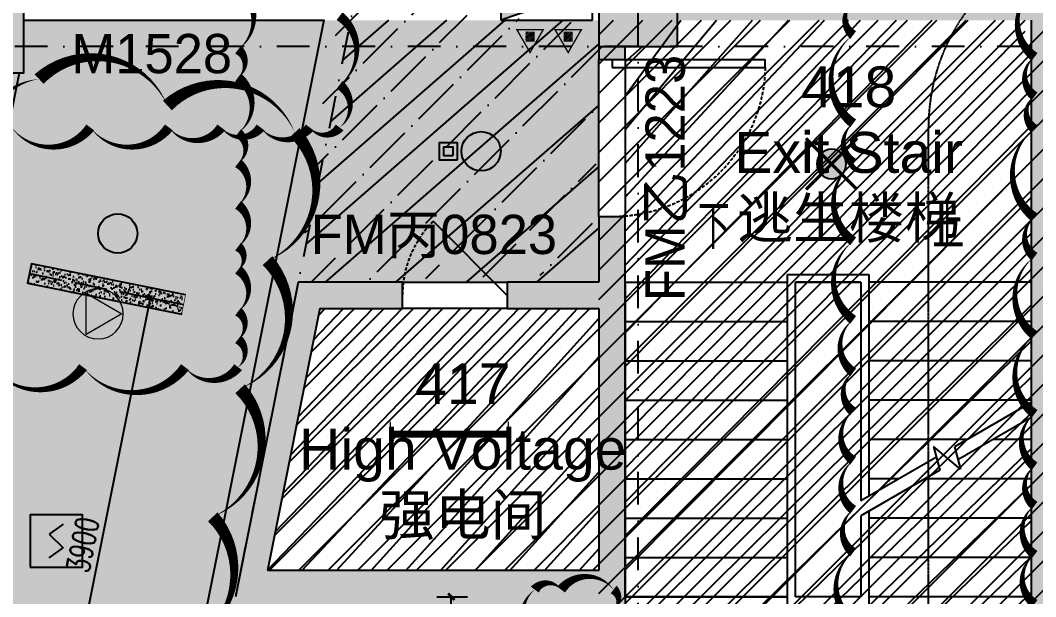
# Model space of a CAD drawing. Extents: x -354516 to 794396, y -401250 to -150594.
# Drawn here: x 16282 to 24035, y -334650 to -330250 of the extents above; entities that cross this region are included whole.
import ezdxf
from ezdxf.enums import TextEntityAlignment as Align

# ---------------------------------------------------------------- set-up
doc = ezdxf.new("R2010")
doc.units = 0
doc.header["$LTSCALE"] = 1000
doc.header["$MEASUREMENT"] = 0
for name, pattern in [('$0$HIDDEN', [0.375, 0.25, -0.125, 0, 0]), ('DASH', [0.35, 0.25, -0.1]), ('DASHDOT2', [0.5, 0.25, -0.125, 0, -0.125]), ('DOTE', [2.4200000000000004, 2, -0.2, 0.02, -0.2])]:
    doc.linetypes.add(name, pattern=pattern)
for name, color, linetype in [('0-吊顶', 6, 'Continuous'), ('0-吊顶材质', 251, 'Continuous'), ('0-吊顶边界', 36, 'Continuous'), ('0-房间名称', 2, 'Continuous'), ('0-火灾自动报警', 1, 'Continuous'), ('0-灯具', 20, 'Continuous'), ('0-灯具1', 40, 'Continuous'), ('0-灯具修改0109', 140, 'Continuous'), ('0-设备风口（修改）', 71, 'Continuous'), ('A-轴线1', 1, 'DOTE'), ('BPM', 4, 'Continuous'), ('COLUMN', 2, 'Continuous'), ('LINE', 11, 'Continuous'), ('PUB_DIM', 3, 'Continuous'), ('PUB_HATCH', 8, 'Continuous'), ('S-PLT', 30, 'Continuous'), ('S-消火栓', 20, 'Continuous'), ('TWT_TEXT', 7, 'Continuous'), ('WALL', 2, 'Continuous'), ('墙体', 7, 'Continuous'), ('楼梯', 145, 'Continuous'), ('设备', 241, 'Continuous'), ('门图', 134, 'Continuous')]:
    doc.layers.add(name, color=color, linetype=linetype)
doc.layers.add('0-地面材质_material hatch', color=251, linetype='Continuous', transparency=0.3)
doc.layers.add('DIM_MODI-天花修改', color=3, linetype='Continuous', plot=False)
doc.layers.add('修改', color=1, linetype='Continuous', plot=False)
doc.styles.add('510p-04$0$Arial_2', font='arial.ttf', dxfattribs={"height": 6.392964071856287})
doc.styles.add('_TCH_DIM', font='SIMPLEX', dxfattribs={"bigfont": 'GBCBIG'})
doc.styles.add('DIM_FONT', font='SIMPLEX', dxfattribs={"width": 0.7, "bigfont": 'GBCBIG'})
doc.styles.add('Word-n', font='stylu.ttf')
doc.dimstyles.new('_TCH_ARCH&&50', dxfattribs={"dimscale": 0.5, "dimtxt": 350, "dimasz": 100, "dimexe": 250, "dimexo": 300, "dimgap": 100, "dimtad": 1, "dimdec": 0, "dimzin": 0, "dimdsep": 46, "dimtxsty": 'DIM_FONT', "dimblk": 'ARCHTICK', "dimcen": 0.09, "dimclrd": 3, "dimclre": 3, "dimclrt": 7, "dimazin": 2, "dimtfac": 1, "dimtdec": 0, "dimtix": 1, "dimtmove": 2, "dimatfit": 3, "dimfxl": 0, "dimtolj": 1, "dimtzin": 0, "dimarcsym": 0})
pattern_1 = [(45, (0, -378450), (-112.2532015133644, 112.2532015133644), [])]
pattern_2 = [(45, (-498310856.1664237, -3090192758.000448), (-212.1320343559642, 212.1320343559643), []), (45, (-498310644.0343897, -3090192758.000448), (-212.1320343559642, 212.1320343559643), [375, -75, 0, -75])]
pattern_3 = [(45, (-498310856.1664237, -3090192758.000448), (-132.5825214724777, 132.5825214724777), [])]

# ---------------------------------------------------------------- blocks, each defined once
blk = doc.blocks.new('PFV1')
at = {"color": 0, "linetype": 'ByBlock', "lineweight": -2}
for p, q in [((-8.876596426136985, 246.3417198565585), (-255.8765964261368, -179.4582801434426)), ((236.3234035738633, -180.4582801434426), (-8.876596426136985, 246.3417198565585)), ((-255.8765964261368, -179.4582801434426), (236.3234035738633, -180.4582801434426))]:
    blk.add_line(p, q, dxfattribs=at)
blk.add_circle((-9.476596436230466, -37.85828015566221), 300, dxfattribs=at)
blk = doc.blocks.new('510I-01-LBBRestroom-plan-01$0$wtqyy')
at = {"layer": '0-灯具'}
for points in [[(-106.5, -26.5), (26.5, -26.5), (26.5, 106.5), (-106.5, 106.5)], [(-74.5, 5.5), (-5.5, 5.5), (-5.5, 74.5), (-74.5, 74.5)]]:
    blk.add_lwpolyline(points, close=True, dxfattribs=at)
blk = doc.blocks.new('$TwtSys$00000125')
blk.add_circle((0, 0, 1e-08), 0.6666666666666666)
blk = doc.blocks.new('510p-04$0$material tag')
blk = doc.blocks.new('YG')
at = {"layer": 'BPM', "color": 6, "ltscale": 2}
for p, q in [((53.03300858906005, 328.0330085889436), (-53.03300858894363, 253.03300858906)), ((-53.03300858894363, 253.03300858906), (53.03300858906005, 146.9669914110564)), ((-53.03300858906005, 71.96699141105637), (53.03300858906005, 146.9669914110564))]:
    blk.add_line(p, q, dxfattribs=at)
at = {"layer": 'BPM'}
blk.add_lwpolyline([(-200, 0), (200, 0), (200, 400), (-200, 400)], close=True, dxfattribs=at)
blk = doc.blocks.new('_FZH')
at = {"color": 255}
blk.add_lwpolyline([(-0.5, -0.5), (0.5, -0.5), (0.5, 0.5), (-0.5, 0.5)], close=True, dxfattribs=at)
at = {"layer": 'PUB_HATCH', "color": 250}
blk.add_solid([(-0.5, -0.5), (0.5, -0.5), (-0.5, 0.5), (0.5, 0.5)], dxfattribs=at)
blk = doc.blocks.new('GRID')
at = {"layer": '墙体', "color": 250, "linetype": 'DASHDOT2', "lineweight": -3}
for p, q in [((65920.86708765286, 80687.29082160734), (49202.54362327385, -2904.326500287803)), ((62936.38350671661, 36586.54070517194), (62936.38350671665, 72586.54070517188)), ((107436.3835067166, 54586.54070517188), (-19063.61649328339, 54586.54070517188))]:
    blk.add_line(p, q, dxfattribs=at)
blk = doc.blocks.new('_ArchTick')
at = {"color": 0, "linetype": 'ByBlock', "const_width": 0.4}
blk.add_lwpolyline([(-0.5, -0.5), (0.5, 0.5)], dxfattribs=at)
blk = doc.blocks.new('*D293')
at = {"layer": 'Defpoints', "color": 0}
for p in [(19312.13232023838, -334649.9999980918), (19572.28312469833, -334649.9999980918), (19131.50971545171, -335100.0000018186)]:
    blk.add_point(p, dxfattribs=at)
at = {"layer": 'PUB_DIM', "color": 3, "lineweight": -2}
for p, q in [((19462.13232023838, -334649.9999980918), (19697.28312469833, -334649.9999980918)), ((19572.28312469833, -335100.0000018186), (19572.28312469833, -334649.9999980918)), ((19281.50971545171, -335100.0000018186), (19697.28312469833, -335100.0000018186))]:
    blk.add_line(p, q, dxfattribs=at)
at = {"layer": 'PUB_DIM', "color": 3, "lineweight": -2, "xscale": 50, "yscale": 50, "zscale": 50}
for p, rotation in [((19572.28312469833, -334649.9999980918), 90), ((19572.28312469833, -335100.0000018186), 270)]:
    blk.add_blockref('_ArchTick', p, dxfattribs=dict(at, rotation=rotation))
at = {"layer": 'PUB_DIM', "color": 7, "insert": (19434.78312469838, -334874.9999999552), "char_height": 175, "attachment_point": 5, "rotation": 90, "style": 'DIM_FONT'}
blk.add_mtext('\\A1;450', dxfattribs=at)
blk = doc.blocks.new('dsgdfgdgd')
at = {"layer": '0-灯具1', "linetype": 'ByBlock'}
h = blk.add_hatch(dxfattribs=at)
h.set_pattern_fill('AR-SAND', color=256, scale=20)
h.set_pattern_definition([(37.50000000000001, (41936.38350665569, 6586.540706634521), (-1.60003129598405, 48.94132373293424), [0, -38.608, 0, -43.18000000000001, 0, -41.27500000000001]), (7.499999999999999, (41936.38350665569, 6586.540706634521), (44.95232831380026, 71.68251005683541), [0, -20.828, 0, -34.798, 0, -13.335]), (327.5, (41905.14150665569, 6586.540706634521), (79.0992370241458, 0.14371846785457), [0, -12.7, 0, -45.72, 0, -59.69]), (317.5, (41905.14150665569, 6586.540706634521), (76.35564524722973, 22.29293232572163), [0, -6.35, 0, -29.972, 0, -34.29])])
h.paths.add_polyline_path([(-600, -75), (-600, 75), (600, 75), (600, -75)])
at = {"layer": '0-灯具', "linetype": 'ByBlock'}
blk.add_lwpolyline([(-600, 75), (600, 75), (600, -75), (-600, -75)], dxfattribs=at)
at = {"layer": '0-灯具1', "color": 3, "linetype": 'DASH'}
blk.add_line((600, 0), (-600, 0), dxfattribs=at)
at = {"layer": '0-灯具1', "const_width": 5}
blk.add_lwpolyline([(-600, -75), (-600, 75), (600, 75), (600, -75)], close=True, dxfattribs=at)
blk = doc.blocks.new('*D442')
at = {"layer": 'Defpoints', "color": 0}
for p in [(16940.90338528929, -332301.288130394), (17276.11970275894, -332368.3319455616), (16176.04440609278, -336125.551557955)]:
    blk.add_point(p, dxfattribs=at)
at = {"layer": 'PUB_DIM', "color": 3, "lineweight": -2}
for p, q in [((17087.99044009182, -332330.7057834193), (17398.69224842772, -332392.846656416)), ((16511.26072356241, -336192.5953731227), (17276.11970275894, -332368.3319455616)), ((16323.1314608953, -336154.9692109803), (16633.83326923119, -336217.1100839771))]:
    blk.add_line(p, q, dxfattribs=at)
at = {"layer": 'PUB_DIM', "color": 3, "lineweight": -2, "xscale": 50, "yscale": 50, "zscale": 50}
for p, rotation in [((17276.11970275894, -332368.3319455616), 78.68997685959259), ((16511.26072356241, -336192.5953731227), 258.6899768595926)]:
    blk.add_blockref('_ArchTick', p, dxfattribs=dict(at, rotation=rotation))
at = {"layer": 'PUB_DIM', "color": 7, "insert": (16758.860412925, -334253.4974774023), "char_height": 175, "attachment_point": 5, "rotation": 78.68997685959258, "style": 'DIM_FONT'}
blk.add_mtext('\\A1;3900', dxfattribs=at)
blk = doc.blocks.new('xhs1')
at = {"layer": 'S-消火栓'}
h = blk.add_hatch(dxfattribs=at)
h.set_pattern_fill('ANSI31', color=3, scale=107.77536, angle=90, style=0)
h.set_pattern_definition([(225, (15349.22414695204, 4699.880979277354), (-9.526085987602677, 9.52608598760267), [])])
h.paths.add_polyline_path([(-182.0844529529859, -329.4807906502392), (-182.0844529529859, -399.5452177326424), (-119.9356974067923, -399.5452177326424), (-119.9356974067923, -329.4807906502392)])
h = blk.add_hatch(dxfattribs=at)
h.set_pattern_fill('ANSI31', color=3, scale=107.77536, angle=90, style=0)
h.set_pattern_definition([(225, (15640.3706242311, 4699.880979277354), (-9.526085987602677, 9.52608598760267), [])])
h.paths.add_polyline_path([(109.0620243260928, -329.4807906502392), (109.0620243260928, -399.5452177326424), (171.2107798719953, -399.5452177326424), (171.2107798719953, -329.4807906502392)])
at = {"layer": 'S-消火栓', "color": 3}
for p, q in [((325, 0), (-375, -240)), ((325, 0), (-375, 0)), ((-375, 0), (-375, -240)), ((325, -240), (325, 0)), ((-375, -240), (325, -240))]:
    blk.add_line(p, q, dxfattribs=at)
for points, const_width in [([(-252.1750171521417, -310.5675039194757), (-151.0737549040205, -485.6800268428051), (-49.97249265562277, -310.5675039194757), (-252.1750171521417, -310.5675039194757), (-151.0737549040205, -485.6800268428051)], 10.777536), ([(38.97146012692247, -310.5675039194757), (140.0727223750437, -485.6800268428051), (241.1739846234414, -310.5675039194757), (38.97146012692247, -310.5675039194757), (140.0727223750437, -485.6800268428051)], 10.777536), ([(-182.0844529529859, -329.4807906502392), (-182.0844529529859, -399.5452177326424), (-119.9356974067923, -399.5452177326424), (-119.9356974067923, -329.4807906502392), (-182.0844529529859, -329.4807906502392)], 6.466521600000001), ([(109.0620243260928, -329.4807906502392), (109.0620243260928, -399.5452177326424), (171.2107798719953, -399.5452177326424), (171.2107798719953, -329.4807906502392), (109.0620243260928, -329.4807906502392)], 6.466521600000001)]:
    blk.add_lwpolyline(points, dxfattribs=dict(at, const_width=const_width))
blk.add_solid([(-375, 0), (-375, -240), (325, 0)], dxfattribs=at)
blk = doc.blocks.new('ZXD')
at = {"layer": '设备'}
h = blk.add_hatch(color=256, dxfattribs=at)
h.paths.add_polyline_path([(-79.44943972106557, 79.44943972115288), (-0.1000731623498723, 0.1000731624517357), (79.34930353343952, 79.54944985821203, 0.413844687062504)])
h.paths.add_polyline_path([(-0.1000731622916646, 0.1000731624262698), (-79.44943972100737, 79.4494397211638, 0.1989123673799175), (-112.3584751765593, 0, 0.1985850328333695), (-79.54944985825568, -79.34930353346135)])
h.paths.add_polyline_path([(-79.54944985825568, -79.34930353345408, 0.4145825339240976), (79.44943972112378, -79.44943972104375), (-0.1000731623498723, 0.1000731624517357)])
h.paths.add_polyline_path([(-0.1000731622916646, 0.1000731624226319), (79.44943972112378, -79.44943972102556, 0.1989123673794284), (112.3584751764429, 0, 0.1992397429347472), (79.34930353343952, 79.54944985819748)])
for p, q in [((-194.5544379886123, 194.5544379887506), (194.3542916639708, -194.3542916638908)), ((-194.5544379886705, -194.3542916638908), (194.3542916639708, 194.5544379886924))]:
    blk.add_line(p, q, dxfattribs=at)
at = {"layer": '设备', "const_width": 25}
for points in [[(194.3542916639708, 194.5544379886924), (-194.5544379886705, -194.3542916638908)], [(-194.5544379886123, 194.5544379887506), (194.3542916639708, -194.3542916638908)]]:
    blk.add_lwpolyline(points, dxfattribs=at)
at = {"layer": '设备'}
blk.add_circle((0, 0), 112.3584751765085, dxfattribs=at)
blk = doc.blocks.new('PLM4')
at = {"color": 0, "linetype": 'ByBlock', "lineweight": -2}
for p, q in [((-600.0000000003638, 125), (-600.0000000003638, -125)), ((600.0000000003638, 125), (600.0000000003638, -125)), ((-600.0000000003638, 0), (600.0000000003638, 0))]:
    blk.add_line(p, q, dxfattribs=at)
at = {"color": 0, "linetype": 'ByBlock', "lineweight": -2, "const_width": 70}
blk.add_lwpolyline([(-600.0000000003638, 0), (600.0000000003638, 0)], dxfattribs=at)
at = {"color": 0, "linetype": 'ByBlock', "lineweight": -2}
for p in [(-600.0000000003638, 0), (0, 0), (600.0000000003638, 0)]:
    blk.add_point(p, dxfattribs=at)

msp = doc.modelspace()

# ---------------------------------------------------------------- hatches: boundary and pattern name
at = {"layer": '0-吊顶材质'}
h = msp.add_hatch(dxfattribs=at)
h.set_pattern_fill('EARTH', color=256, scale=1500)
h.set_pattern_definition([(0, (-498310856.1664238, -3090192758.000448), (375, 375), [375, -375]), (0, (-498310856.1664238, -3090192617.375448), (375, 375), [375, -375]), (0, (-498310856.1664238, -3090192476.750448), (375, 375), [375, -375]), (90, (-498310809.2914238, -3090192429.875448), (-374.9999999999999, 375), [375, -375]), (90, (-498310668.6664238, -3090192429.875448), (-374.9999999999999, 375), [375, -375]), (90, (-498310528.0414238, -3090192429.875448), (-374.9999999999999, 375), [375, -375])])
h.paths.add_polyline_path([(8103.715947450517, -373809.9999981248), (8639.715947510122, -371129.9999981248), (7976.840821505903, -371129.9999981248), (8738.302715362428, -367322.7170214974), (8934.41899228227, -367361.9395394647), (9267.810253204225, -365694.9518947923), (9071.694625080941, -365655.7287693345), (11035.34246498477, -355837.570359739), (11231.45859998596, -355876.7935872399), (11564.85000288617, -354209.805232557), (11368.73437476289, -354170.5821070992), (12441.28369623554, -348807.8642034852), (12637.39983123672, -348847.0874309861), (12970.79123413694, -347180.0990763032), (12774.67560601365, -347140.8759508454), (14767.72463196647, -337175.6308198296), (14963.83627075088, -337214.8531475388), (16276.80600690973, -330650.0000014626), (16308.88263005149, -330650.0000014626), (16308.88263005149, -330250.0000014626), (18600.12075472009, -330249.9976330125), (14873.46548003089, -348859.6853342378), (14208.45011252296, -352207.303636583), (13914.41983330381, -353678.1194091165), (9888.346155883191, -373808.8313942277)])
h = msp.add_hatch(dxfattribs=at)
h.set_pattern_fill('AR-SAND', color=256, scale=112.5)
h.set_pattern_definition([(37.50000000000001, (-498310856.1664238, -3090192758.000448), (-7.086752787330918, 216.7676740139804), [0, -171, 0, -191.25, 0, -182.8125]), (7.499999999999999, (-498310856.1664238, -3090192758.000448), (199.0998793426193, 317.4914323383458), [0, -92.25, 0, -154.125, 0, -59.0625]), (327.5, (-498310994.5414238, -3090192758.000448), (350.3409594470432, 0.636643522908556), [0, -56.25, 0, -202.5, 0, -264.375]), (317.5, (-498310994.5414238, -3090192758.000448), (338.189243014383, 98.73850105510306), [0, -28.125, 0, -132.75, 0, -151.875])])
h.paths.add_polyline_path([(27200.00971502197, -338749.9999981248), (27200.00971537959, -336849.9999962174), (21300.00000006091, -336849.9999947869), (21300.00000006091, -337050.0000014626), (20700.00000006091, -337050.0000014626), (20700.00000006091, -334649.9999981248), (17924.27878260743, -334649.9999981248), (18404.27246129644, -332249.9292874658), (20700.00000006091, -332249.9918256127), (20700.00000000131, -330249.9999981248), (18600.11978173387, -330250.0024977052), (16900.3784056915, -338749.9999981248)])
h = msp.add_hatch(dxfattribs=at)
h.set_pattern_fill('ANSI31', color=256, scale=100)
h.set_pattern_definition(pattern_1)
h.paths.add_polyline_path([(20700.0000000608, -330249.9999980922), (24200.00000006091, -330249.9999980922), (24200.00000006106, -336450.0000019073), (20700.00000006094, -336450.0000019073)])
h = msp.add_hatch(dxfattribs=at)
h.set_pattern_fill('ANSI31', color=256, scale=100)
h.set_pattern_definition(pattern_1)
h.paths.add_polyline_path([(20700.00000006094, -332450.0000014626), (18568.28902709207, -332450.0000014626), (18467.03814309853, -332956.2444386804), (20700.00000006094, -332956.2444386804)])
h.paths.add_polyline_path([(20700.00000006094, -332956.2444386804), (18467.03814309853, -332956.2444386804), (18168.2941597661, -334449.9349009184), (20700.00000006094, -334449.9931044547)])
at = {"layer": '0-地面材质_material hatch'}
h = msp.add_hatch(dxfattribs=at)
h.set_pattern_fill('ANSI35', color=256, scale=1500)
h.set_pattern_definition([(45, (-498310856.1664237, -3090192758.000448), (-265.1650429449553, 265.1650429449554), []), (45, (-498310591.0013812, -3090192758.000448), (-265.1650429449553, 265.1650429449554), [468.75, -93.75, 0, -93.75])])
h.paths.add_polyline_path([(11204.4291444663, -368249.5220680558), (11202.84258767404, -368249.5220680558), (12024.33357074299, -364149.9999366127), (11820.37277748623, -364149.9999981247), (12883.12150331774, -358789.531920942), (13283.04164013419, -358869.4359713871), (13573.27594378743, -357397.8632761318), (13186.27167370357, -357320.505496534), (14564.80056264438, -350406.8581114136), (14959.43440664373, -350485.7868655948), (15253.92366540991, -349014.978212717), (14859.82582500019, -348936.2442469918), (15580.30678048172, -345344.8593139969), (15972.52623797323, -345422.9472684796), (16268.12977726128, -343952.5956239636), (15875.41756441631, -343873.8191500031), (16903.21213295498, -338750.5665512406), (17104.33354630508, -338750.000058683), (18804.33355840483, -330249.9999981247), (18008.87795325556, -330249.9999981247), (18008.87795325554, -330249.99999833), (17008.87795331514, -330249.9999978532), (17008.87795331516, -330249.9999981247), (16308.8826300744, -330249.9999981247), (16308.8826300744, -330650.0000014626), (15508.8826300148, -330650.0000014626), (15508.8826300744, -329850.0000014626), (16134.40212591925, -329850.0000014626), (16134.40212597885, -329450.0782871567), (-15658.7115974804, -329450.0000014626), (-15658.7115974804, -329750.0000014626), (-15208.88730606995, -329750.0000014626), (-15208.88730606995, -330550.0000014626), (-16408.88730606995, -330550.0000014626), (-16408.88730640482, -329544.5703533465), (-18499.99999990599, -329544.5703542714), (-18499.99999990308, -330244.5703498409), (-18805.41948791261, -330244.5703498409), (-17104.33356473408, -338749.9999981247), (-16900.37296298704, -338749.9990659081), (-16529.80953899584, -340602.8161859833), (-16922.00629271229, -340681.1682076525), (-16627.75313831528, -342152.4322919916), (-16235.60150614939, -342073.8563499771), (-14201.79595485888, -352205.7793073975), (-14597.50992849115, -352285.1138099988), (-14296.20185884479, -353754.5603594144), (-13914.73662087879, -353678.180777105), (-12594.53895631991, -360279.1691003166), (-12986.81325973207, -360357.4053900937), (-12692.59688544137, -361828.4872615468), (-12300.3728315588, -361749.9997239434), (-11820.37283215485, -364149.9997210823), (-12024.33381018601, -364149.9995751702), (-10724.35945661586, -370649.9999980944), (-13199.99999994277, -370649.9999980944), (-13199.99999992869, -372649.9999981184), (-10324.42009220173, -372649.9999980939), (-10092.53203288279, -373808.8313947045), (-8103.715945577242, -373809.9999981247), (-8639.715949451544, -371130.0000014626), (8639.715949619196, -371130.0000014626), (8103.715948009871, -373809.9999981247), (10092.56727918424, -373808.8313942276), (10324.40867567861, -372649.999998093), (13200.00000007131, -372649.9999980847), (13200.00000007131, -370649.9999980934), (10724.35945679504, -370649.9999980934)])
h.paths.add_polyline_path([(-7647.001256084062, -368699.9951997124), (-13983.25311008654, -337018.7358894669), (-14963.84362230263, -337214.8549285256), (-15856.80864057503, -332750.0011282288), (-14582.05910334549, -332750.0031314217), (-14228.40829566679, -334518.2571697556), (-13689.08892402611, -334410.3932953202), (-13689.07890671356, -334410.3912954701), (-12610.4401634918, -334194.6635465993), (-12610.45018080435, -334194.6655469261), (-11237.6372348424, -333920.1029577576), (-11237.62721814898, -333920.100957751), (-10158.98847486761, -333704.3732088802), (-10158.98847488127, -333704.3732056938), (-9178.41781589947, -333508.2590737664), (-9129.577432369806, -333752.4609914147), (14637.0002884511, -333750.0000014626), (8227.000288451098, -365799.9999981247), (7646.961810434244, -368699.9971995674), (7000.000000024222, -368699.9971995674), (6985.295029664419, -368699.9951997124), (6099.989983344458, -368699.9951963745), (6100.000000060796, -368699.9951996804), (5000.000000060796, -368699.9951996804), (5000.000000083826, -368699.9971995674), (3799.990357125185, -368699.9971995674), (-6950.117393529035, -368699.9971995674)], flags=16)
h.paths.add_polyline_path([(-8934.416185235597, -367361.940027269), (-9267.817872082807, -365694.9537291848), (-9071.702243959524, -365655.730603727), (-9042.284823810674, -365802.8177051865), (-8650.05201921425, -365724.37114385), (-8679.459155416109, -365577.2819862686), (-8483.349074577905, -365538.0599699341), (-8149.961928581812, -367205.0491752945), (-8346.078063821413, -367244.2724023186), (-8375.484665965654, -367097.1831369721), (-8767.72775427065, -367175.6317553841), (-8738.300050234415, -367322.7167997681)], flags=16)
h.paths.add_polyline_path([(-11231.44565091095, -355876.7913084351), (-11564.84733775816, -354209.8050103508), (-11368.73170963488, -354170.5818848931), (-11339.31428948603, -354317.6689863526), (-10947.0814848896, -354239.2224250161), (-10976.48862109146, -354092.1332674347), (-10780.37854025326, -354052.9112511002), (-10446.99139425717, -355719.9004564606), (-10643.10752949677, -355759.1236834847), (-10672.51413164101, -355612.0344181382), (-11064.757219946, -355690.4830365502), (-11035.32951590977, -355837.5680809342)], flags=16)
h.paths.add_polyline_path([(8149.961928749464, -367205.0491752945), (8483.349074745558, -365538.0599699341), (8679.459155583761, -365577.2819862686), (8650.052019381903, -365724.37114385), (9042.284823978327, -365802.8177051865), (9071.702244127177, -365655.730603727), (9267.81787225046, -365694.9537291848), (8934.41618540325, -367361.940027269), (8738.300050402067, -367322.7167997681), (8767.727754438303, -367175.6317553841), (8375.484666133307, -367097.1831369721), (8346.078063989065, -367244.2724023186)], flags=16)
h.paths.add_polyline_path([(-12637.3868819829, -348847.0851517044), (-12970.78856883011, -347180.0988536202), (-12774.67294070683, -347140.8757281624), (-12745.25552055798, -347287.9628296219), (-12353.02271596155, -347209.5162682854), (-12382.42985216341, -347062.4271107041), (-12186.31977132521, -347023.2050943695), (-11852.93262532911, -348690.1942997299), (-12049.04876056872, -348729.417526754), (-12078.45536271296, -348582.3282614075), (-12470.69845101795, -348660.7768798195), (-12441.27074698172, -348807.8619242035)], flags=16)
h.paths.add_polyline_path([(10446.99139442482, -355719.9004564606), (10780.37854042091, -354052.9112511002), (10976.48862125912, -354092.1332674347), (10947.08148505726, -354239.2224250161), (11339.31428965368, -354317.6689863526), (11368.73170980253, -354170.5818848931), (11564.84733792581, -354209.8050103508), (11231.4456510786, -355876.7913084351), (11035.32951607742, -355837.5680809342), (11064.75722011366, -355690.4830365502), (10672.51413180866, -355612.0344181382), (10643.10752966442, -355759.1236834847)], flags=16)
h.paths.add_polyline_path([(11852.93262549677, -348690.1942997299), (12186.31977149286, -347023.2050943695), (12382.42985233106, -347062.4271107041), (12353.02271612921, -347209.5162682854), (12745.25552072563, -347287.9628296219), (12774.67294087448, -347140.8757281624), (12970.78856899776, -347180.0988536202), (12637.38688215055, -348847.0851517044), (12441.27074714937, -348807.8619242035), (12470.69845118561, -348660.7768798195), (12078.45536288061, -348582.3282614075), (12049.04876073637, -348729.417526754)], flags=16)
h.paths.add_polyline_path([(14149.98015388288, -337205.0568271004), (14483.36729987898, -335538.06762174), (14679.47738071718, -335577.2896380745), (14650.07024451532, -335724.3787956559), (15042.30304911175, -335802.8253569924), (15071.7204692606, -335655.7382555329), (15267.83609738388, -335694.9613809906), (14934.43441053667, -337361.9476790749), (14738.31827553549, -337322.724451574), (14767.74597957172, -337175.63940719), (14375.50289126673, -337097.190788778), (14346.09628912248, -337244.2800541245)], flags=16)
h = msp.add_hatch(dxfattribs=at)
h.set_pattern_fill('ANSI35', color=256, scale=1200)
h.set_pattern_definition(pattern_2)
h.paths.add_polyline_path([(18404.24520471134, -332250.0628133141), (20699.96806671657, -332250.0628133141), (20700.00077500381, -330249.9999981247), (18804.33355840483, -330249.9999981247)])
h = msp.add_hatch(dxfattribs=at)
h.set_pattern_fill('ANSI31', color=256, scale=1500)
h.set_pattern_definition(pattern_3)
h.paths.add_polyline_path([(20900.0026651267, -336450.0002203308), (20900.0026651267, -330450.0002208077), (21300.0026651267, -330450.0002208077), (21300.0026651267, -330250.0002208077), (23923.10133829155, -330250.0002208077), (24000.0026651267, -330461.2848797165), (24000.0026651267, -336450.0002203308)])
h = msp.add_hatch(dxfattribs=at)
h.set_pattern_fill('ANSI31', color=256, scale=1500)
h.set_pattern_definition(pattern_3)
h.paths.add_polyline_path([(18568.29169210234, -332450.0002203308), (20700.0026651267, -332450.0002203308), (20700.0026651267, -334449.9933224045), (18168.29682477751, -334449.9351201378)])
h = msp.add_hatch(dxfattribs=at)
h.set_pattern_fill('ANSI35', color=256, scale=1200)
h.set_pattern_definition(pattern_2)
h.paths.add_polyline_path([(-20701.51522538624, -336849.5220675789), (-27366.50551137886, -336849.5220690094), (-27366.50551131926, -338749.5116854035), (-17105.8396527525, -338749.5209513031), (-17925.80906311236, -334649.4513588272), (-20701.51522538624, -334649.4513588272)])
h.paths.add_polyline_path([(19698.48945232668, -366049.4911480271), (19698.48945232668, -364149.5220480286), (12022.83179124632, -364149.5220570885), (11202.84258767404, -368249.5220680558), (13198.48945179024, -368249.5220699631), (13198.48945184984, -366049.5220694863)])
h.paths.add_polyline_path([(-19700.01475248299, -364149.5024237953), (-19700.01475242338, -364850.7332377755), (-19800.01475242338, -364850.7332377755), (-19800.01475254259, -365850.7332377755), (-19701.51054880581, -365850.7332387291), (-19700.01820806227, -366049.5396552407), (-13201.51054874621, -366049.5220694863), (-13201.51054856739, -368249.5220666252), (-11205.86368468962, -368249.5220680558), (-12025.85304686985, -364149.5212631546)])
h.paths.add_polyline_path([(27200.0097153429, -338749.5219202362), (27200.0097153429, -338550.7228551232), (27300.0097152833, -338550.7228551232), (27300.0097152833, -337550.7228551232), (27200.0097152833, -337550.7228546463), (27200.0097152833, -336849.9999981247), (21300.00000014343, -336849.9999981247), (21300.00000008383, -337050.0000019394), (20700.00000008383, -337050.0000014626), (20699.74871482887, -336649.5112829529), (20698.49412801304, -336649.5112829529), (20698.49412825146, -334649.4513607346), (17922.8324737791, -334649.4513607346), (17102.76511439123, -338749.5209513031)])
at = {"layer": 'WALL'}
h = msp.add_hatch(color=250, dxfattribs=at)
h.dxf.hatch_style = 1
h.paths.add_polyline_path([(24000.00000006095, -336649.999998092), (21300.00000006094, -336649.9999980917), (21300.00000006094, -336849.9999980921), (24000.00000006089, -336849.999998092), (24300.00000006199, -336849.999998092), (24300.00000006199, -336649.999998092), (24200.00000006096, -336649.999998092), (24200.00000006095, -331100.0138039251), (25499.99768467082, -331100.013803925), (25499.99768467082, -330249.9999980918), (27200.00971528659, -330249.9999980918), (27200.00971528632, -333849.9924455622), (27400.00971528632, -333849.9924455624), (27400.00971528641, -333649.9924455622), (27400.00971528666, -330249.999998092), (30269.23572530715, -330249.999998092, -0.1715728752538099), (30269.23572769059, -330049.999998092), (27200.00971528667, -330049.999998092), (25354.17185225093, -330049.999998092), (24000.00000006089, -330049.999998092), (21300.00000006094, -330049.9999980919), (21300.00000006094, -330249.999998092), (24000.00000006089, -330249.9999980919), (24000.00000006089, -331000.0138039249)])
h.paths.add_polyline_path([(24200.00000006087, -331000.0138039245), (24200.00000006087, -330249.9999980923), (25399.99768467019, -330249.9999980923), (25399.99768467019, -331000.0138039245)], flags=16)
h = msp.add_hatch(color=250, dxfattribs=at)
h.dxf.hatch_style = 1
h.paths.add_polyline_path([(20900.00000006089, -330450.0000014626), (20700.00000006089, -330450.0000014626), (20700.00000006064, -330550.0718927396), (20900.0000000604, -330550.0718927395)])
h = msp.add_hatch(color=250, dxfattribs=at)
h.dxf.hatch_style = 1
h.paths.add_polyline_path([(20900.00000006089, -332249.999998092), (20900.0000000604, -331750.0718927407), (20700.00000006067, -331750.0718927407), (20700.00000006093, -332249.9918257367), (19999.99336656703, -332249.9727567268), (19999.98791833021, -332449.9727566529), (20700.00000006071, -332449.991825811), (20700.00000006072, -334449.9999980918), (18168.2247908986, -334449.9999980918), (18568.2327719922, -332449.9337539474), (19199.98791862702, -332449.9509637055), (19199.99336686383, -332249.9509637795), (18404.27246129486, -332249.9292874002), (17924.26464041573, -334649.9999980918), (20700.00000006104, -334649.9999980917), (20700.00000006089, -336450.0000014626), (20900.00000006089, -336450.0000014626), (20900.00000006089, -334649.9999980918)])

# ---------------------------------------------------------------- linework, layer by layer
at = {"layer": '0-吊顶', "linetype": 'DASH', "ltscale": 0.01}
msp.add_lwpolyline([(24715.89011663329, -329567.9421696984), (27055.26384961736, -329567.9421696984, -0.414213562373095), (28555.26384961736, -331067.9421696984), (28555.26384961736, -335775.2534647309, -0.414213562373095), (27055.26384961736, -337275.2534647309), (24715.89011663329, -337275.2534647309, -0.414213562373095), (23215.89011663329, -335775.2534647309), (23215.89011663329, -331067.9421696984, -0.414213562373095)], format="xyb", close=True, dxfattribs=at)
at = {"layer": '0-吊顶边界'}
msp.add_lwpolyline([(8103.715947450517, -373809.9999981248), (8639.715947510122, -371129.9999981248), (7976.840821505903, -371129.9999981248), (8738.302715362428, -367322.7170214974), (8934.41899228227, -367361.9395394647), (9267.810253204225, -365694.9518947923), (9071.694625080941, -365655.7287693345), (11035.34246498477, -355837.570359739), (11231.45859998596, -355876.7935872399), (11564.85000288617, -354209.805232557), (11368.73437476289, -354170.5821070992), (12441.28369623554, -348807.8642034852), (12637.39983123672, -348847.0874309861), (12970.79123413694, -347180.0990763032), (12774.67560601365, -347140.8759508454), (14767.72463196647, -337175.6308198296), (14963.83627075088, -337214.8531475388), (16276.80600690973, -330650.0000014626), (16308.88263005149, -330650.0000014626), (16308.88263005149, -330250.0000014626), (18600.12028163802, -330249.9999981248), (14208.45011252296, -352207.303636583), (13914.42033440006, -353678.1169033372), (9888.354002417444, -373808.8313942277)], close=True, dxfattribs=at)
at = {"layer": '0-吊顶边界', "color": 250}
for points in [[(20900.0000000604, -331750.0718927407), (20700.00000006064, -331750.0718927407), (20700.00000006064, -330550.0718927396), (20900.0000000604, -330550.0718927396)], [(19999.98791833021, -332449.9727566529), (19199.99336686383, -332449.9727566529), (19199.99336686383, -332249.9509637795), (19999.98791833021, -332249.9509637795)]]:
    msp.add_lwpolyline(points, close=True, dxfattribs=at)
at = {"layer": '0-地面材质_material hatch', "color": 250}
for points in [[(20700.00000006064, -330550.0718927396), (20900.0000000604, -330550.0718927396), (20900.0000000604, -331750.0718927407), (20700.00000006064, -331750.0718927407)], [(19999.98791833021, -332449.9727566529), (19199.99336686383, -332449.9727566529), (19199.99336686383, -332249.9509637795), (19999.98791833021, -332249.9509637795)]]:
    msp.add_lwpolyline(points, close=True, dxfattribs=at)
at = {"layer": '0-灯具修改0109'}
msp.add_lwpolyline([(16069.85090486428, -332897.5, 0, 75, 0.5), (16761.36255642017, -332897.5, 0, 75, 0.5), (17539.31316442055, -332897.5, 0, 75, 0.5), (17945, -332897.5, 0, 75, 0.5), (17945, -332685.1971946848, 0, 75, 0.5), (17945, -332472.8943893695, 0, 75, 0.5), (17945, -332154.4401813967, 0, 75, 0.5), (17945, -331977.5211769673, 0, 75, 0.5), (17945, -331659.0669689945, 0, 75, 0.5), (17945, -331340.6127610216, 0, 75, 0.5), (17945, -331110.6180552635, 0, 75, 0.5), (17945, -330686.0124446331, 0, 75, 0.5), (17945, -330473.7096393178, 0, 75, 0.5), (17945, -329996.0283273585, 0, 75, 0.5), (17945, -329893.7691427984, 0, 75, 0.5), (17397.55327585158, -329893.7691427984, 0, 75, 0.5), (16792.48058074019, -329893.7691427984, 0, 75, 0.5), (16100.9689291843, -329893.7691427984, 0, 75, 0.5)], format="xyseb", dxfattribs=at)
at = {"layer": '0-设备风口（修改）'}
msp.add_lwpolyline([(22641, -330112, 0, 75, 0.5), (22641, -330362, 0, 75, 0.5), (22641, -331037, 0, 75, 0.5), (22641, -331337, 0, 75, 0.5), (22641, -331937, 0, 75, 0.5), (22641, -332537, 0, 75, 0.5), (22641, -332937, 0, 75, 0.5), (22641, -333237, 0, 75, 0.5), (22641, -333612, 0, 75, 0.5), (22641, -333987, 0, 75, 0.5), (22641, -334312, 0, 75, 0.5), (22641, -334837, 0, 75, 0.5), (22641, -335162, 0, 75, 0.5), (22641, -335487, 0, 75, 0.5), (22641, -335862, 0, 75, 0.5), (22641, -336262, 0, 75, 0.5), (22641, -336787, 0, 75, 0.5), (22641, -336861.5, 0, 75, 0.5), (22966, -336861.5, 0, 75, 0.5), (23266, -336861.5, 0, 75, 0.5), (23666, -336861.5, 0, 75, 0.5), (24141, -336861.5, 0, 75, 0.5)], format="xyseb", dxfattribs=at)
msp.add_lwpolyline([(20210.5, -334596, 0, 75, 0.5), (20210.5, -334971, 0, 75, 0.5), (20210.5, -335371, 0, 75, 0.5), (20210.5, -335450, 0, 75, 0.5), (20660.5, -335450, 0, 75, 0.5), (20811.5, -335450, 0, 75, 0.5), (20811.5, -335150, 0, 75, 0.5), (20811.5, -334750, 0, 75, 0.5), (20811.5, -334596, 0, 75, 0.5), (20411.5, -334596, 0, 75, 0.5)], format="xyseb", close=True, dxfattribs=at)
at = {"layer": 'DIM_MODI-天花修改'}
for points in [[(16216.3045022646, -331067.745256939, 0, 75, 0.5), (16816.3045022646, -331067.745256939, 0, 75, 0.5), (17416.3045022646, -331067.745256939, 0, 75, 0.5), (17816.3045022646, -331067.745256939, 0, 75, 0.5), (18116.3045022646, -331067.745256939, 0, 75, 0.5), (18491.3045022646, -331067.745256939, 0, 75, 0.5), (18720.10947172903, -331067.745256939, 0, 75, 0.5), (18720.10947172903, -330742.745256939, 0, 75, 0.5), (18720.10947172903, -330217.745256939, 0, 75, 0.5), (18720.10947172903, -329892.745256939, 0, 75, 0.5), (18720.10947172903, -329567.745256939, 0, 75, 0.5), (18720.10947172903, -329192.745256939, 0, 75, 0.5), (18720.10947172903, -328976.7804489667, 0, 75, 0.5), (18195.10947172903, -328976.7804489667, 0, 75, 0.5), (17745.10947172903, -328976.7804489667, 0, 75, 0.5), (17420.10947172903, -328976.7804489667, 0, 75, 0.5), (17120.10947172903, -328976.7804489667, 0, 75, 0.5), (16720.10947172903, -328976.7804489667, 0, 75, 0.5), (16245.10947172903, -328976.7804489667, 0, 75, 0.5), (16216.3045022646, -328976.7804489667, 0, 75, 0.5)], [(24410.43756467476, -329679.8293785155, 0, 75, 0.5), (24025.63908736501, -329679.8293785155, 0, 75, 0.5), (24025.63908736501, -330004.8293785155, 0, 75, 0.5), (24025.63908736501, -330529.8293785155, 0, 75, 0.5), (24025.63908736501, -330829.8293785155, 0, 75, 0.5), (24025.63908736501, -331079.8293785155, 0, 75, 0.5), (24025.63908736501, -331754.8293785155, 0, 75, 0.5), (24025.63908736501, -332054.8293785155, 0, 75, 0.5), (24025.63908736501, -332654.8293785155, 0, 75, 0.5), (24025.63908736501, -333254.8293785155, 0, 75, 0.5), (24025.63908736501, -333654.8293785155, 0, 75, 0.5), (24025.63908736501, -333954.8293785155, 0, 75, 0.5), (24025.63908736501, -334329.8293785155, 0, 75, 0.5), (24025.63908736501, -334704.8293785155, 0, 75, 0.5), (24025.63908736501, -335029.8293785155, 0, 75, 0.5), (24025.63908736501, -335554.8293785155, 0, 75, 0.5), (24025.63908736501, -335879.8293785155, 0, 75, 0.5), (24025.63908736501, -336204.8293785155, 0, 75, 0.5), (24025.63908736501, -336579.8293785155, 0, 75, 0.5), (24025.63908736501, -336979.8293785155, 0, 75, 0.5), (24025.63908736501, -337481.3597353967, 0, 75, 0.5), (24475.63908736501, -337481.3597353967, 0, 75, 0.5)]]:
    msp.add_lwpolyline(points, format="xyseb", dxfattribs=at)
at = {"layer": 'WALL', "color": 0}
for p, q in [((24000.00000006089, -330249.9999980919), (24000.00000006089, -331000.0138039249)), ((20700.00000006089, -330449.999998092), (20700.00000006064, -330550.0718927396)), ((20900.0000000604, -330550.0718927395), (20900.00000006089, -330449.999998092)), ((20700.00000006064, -330550.0718927396), (20900.0000000604, -330550.0718927395)), ((24000.00000006089, -331000.0138039249), (24000.00000006095, -336649.999998092)), ((20900.0000000604, -331750.0718927407), (20700.00000006067, -331750.0718927407)), ((20700.00000006067, -331750.0718927407), (20700.00000006093, -332249.9918257367)), ((20900.00000006089, -332249.999998092), (20900.0000000604, -331750.0718927407)), ((18404.27246129486, -332249.9292874002), (17924.26464041573, -334649.9999980918)), ((19199.99336686383, -332249.9509637795), (18404.27246129486, -332249.9292874002)), ((19199.98791862702, -332449.9509637055), (19199.99336686383, -332249.9509637795)), ((19999.99336656703, -332249.9727567268), (19999.98791833021, -332449.9727566529)), ((20700.00000006093, -332249.9918257367), (19999.99336656703, -332249.9727567268)), ((20900.00000006089, -332249.999998092), (20900.00000006089, -334649.9999980918)), ((18568.2327719922, -332449.9337539474), (18168.2247908986, -334449.9999980918)), ((18568.2327719922, -332449.9337539474), (19199.98791862702, -332449.9509637055)), ((19999.98791833021, -332449.9727566529), (20700.00000006071, -332449.991825811)), ((20700.00000006071, -332449.991825811), (20700.00000006072, -334449.9999980918)), ((20700.00000006072, -334449.9999980918), (18168.2247908986, -334449.9999980918))]:
    msp.add_line(p, q, dxfattribs=at)
at = {"layer": '修改'}
msp.add_lwpolyline([(16708.20353199354, -338930.2259437118, 0, 100, 0.52056705), (16916.93119786307, -337952.2521396145, 0, 100, 0.52056705), (17125.65886373261, -336974.2783355171, 0, 100, 0.52056705), (17334.38652960212, -335996.3045314198, 0, 100, 0.52056705), (17543.11419547166, -335018.3307273224, 0, 100, 0.52056705), (17751.84186134118, -334040.356923225, 0, 100, 0.52056705), (17960.56952721071, -333062.3831191277, 0, 100, 0.52056705), (18169.29719308025, -332084.4093150303, 0, 100, 0.52056705), (18378.02485894976, -331106.435510933, 0, 100, 0.52056705), (17405.01459387782, -330900.3293930503, 0, 100, 0.52056705), (16425.61525831005, -330698.3963806689, 0, 100, 0.52056705), (16050.86229224874, -331397.3296530479, 0, 100, 0.52056705), (15866.70029056603, -332380.2255565576, 0, 100, 0.52056705), (15682.53828888336, -333363.1214600673, 0, 100, 0.52056705), (15498.37628720066, -334346.0173635771, 0, 100, 0.52056705), (15314.21428551796, -335328.9132670868, 0, 100, 0.52056705), (15130.05228383528, -336311.8091705965, 0, 100, 0.52056705), (14945.89028215258, -337294.7050741063, 0, 100, 0.52056705), (14761.72828046988, -338277.6009776161, 0, 100, 0.52056705), (14577.5662787872, -339260.4968811257, 0, 100, 0.52056705)], format="xyseb", dxfattribs=at)
at = {"layer": '楼梯', "color": 4}
for p, q in [((22140.004676877, -332189.929286921), (22760.00467687739, -332189.929286921)), ((22140.004676877, -334709.9292869227), (22140.004676877, -332189.929286921)), ((22760.00467687739, -332189.929286921), (22760.0046768774, -333882.8309188253)), ((22200.00467687717, -334649.929286922), (22200.00467687717, -332249.929286922)), ((22200.004676877, -332249.929286921), (22700.00467687739, -332249.929286921)), ((22200.004676877, -334649.9292869227), (22200.004676877, -332249.929286921)), ((22700.00467687717, -332249.929286922), (22200.00467687717, -332249.929286922)), ((22700.00467687717, -332249.929286922), (22700.00467687726, -333917.4719349767)), ((22700.00467687739, -332249.929286921), (22700.00467687719, -333917.4719349767)), ((24000.00467687726, -333166.9165850294), (23414.40874389041, -333505.0105545756)), ((24000.00467687726, -333282.386638868), (23441.20366313361, -333605.0105545759)), ((23460.59020285618, -333677.3621058294), (23254.54526141699, -333504.4698714618)), ((23254.54526141699, -333504.4698714618), (23302.88329212733, -333684.8698580107)), ((23414.40874389041, -333505.0105545756), (23460.59020285618, -333677.3621058294)), ((23276.08837288415, -333584.8698580104), (22700.00467687726, -333917.471934976)), ((23302.88329212733, -333684.8698580107), (22700.00467687726, -334032.9419888142)), ((22700.00467687726, -334032.941988815), (22700.00467687717, -334649.929286922)), ((22700.00467687719, -334032.9419888151), (22700.00467687739, -334649.9292869227)), ((22760.0046768774, -333998.3009726635), (22760.00467687739, -334709.9292869227)), ((22700.00467687739, -334649.9292869227), (22200.004676877, -334649.9292869227)), ((22700.00467687719, -334649.929286922), (22200.00467686976, -334649.9292869217))]:
    msp.add_line(p, q, dxfattribs=at)
at = {"layer": '楼梯'}
for p, q in [((20900.00467687717, -334649.929286922), (20900.00467687717, -332249.929286922)), ((20900.00467687717, -332249.929286922), (22140.00467687668, -332249.9292869216)), ((24000.00467687717, -332249.929286922), (22760.0046768774, -332249.9292869223)), ((20900.00467687717, -332549.929286922), (22140.00467687668, -332549.9292869223)), ((24000.00467687717, -332549.929286922), (22760.0046768774, -332549.9292869216)), ((20900.00467687717, -332849.929286922), (22140.00467687668, -332849.9292869216)), ((24000.00467687717, -332849.929286922), (22760.0046768774, -332849.9292869216)), ((20900.00467687717, -333149.929286922), (22140.00467687668, -333149.9292869216)), ((24000.00467687717, -333149.929286922), (22760.0046768774, -333149.9292869223)), ((24000.00467687726, -333282.3866388671), (24000.00467687717, -334649.929286922)), ((20900.00467687717, -333449.929286922), (22140.00467687668, -333449.9292869223)), ((23509.81229801259, -333449.9292869215), (22760.0046768774, -333449.9292869216)), ((24000.00467687717, -333449.929286922), (23709.81229801189, -333449.9292869216)), ((20900.00467687717, -333749.929286922), (22140.00467687668, -333749.9292869216)), ((22990.1970557426, -333749.9292869219), (22760.0046768774, -333749.9292869216)), ((24000.00467687717, -333749.929286922), (23190.19705574315, -333749.929286922)), ((20900.00467687717, -334049.929286922), (22140.00467687668, -334049.9292869223)), ((24000.00467687717, -334049.929286922), (22760.0046768774, -334049.9292869223)), ((20900.00467687717, -334349.929286922), (22140.00467687668, -334349.9292869223)), ((24000.00467687717, -334349.929286922), (22760.0046768774, -334349.9292869216)), ((20900.00467687717, -334649.929286922), (22140.00467687668, -334649.9292869216)), ((20900.00467687717, -334649.929286922), (20900.00467687717, -336449.929286922)), ((22140.00467687668, -334649.9292869218), (20900.00467687717, -334649.929286922)), ((24000.00467687717, -334649.929286922), (22760.0046768774, -334649.9292869223)), ((24000.00467687717, -334649.929286922), (22760.0046768774, -334649.929286922)), ((24000.00467687717, -336449.929286922), (24000.00467687717, -334649.929286922))]:
    msp.add_line(p, q, dxfattribs=at)
at = {"layer": '楼梯', "color": 4}
for points in [[(21550.00467687717, -332099.929286922, 0, 0, 0), (21550.00467687717, -335549.929286922, 0, 0, 0), (23350.00467687717, -335549.929286922, 0, 0, 0), (23350.00467687717, -334049.929286922, 80.00000000000001, 0, 0), (23350.00467687717, -333749.929286922, 0, 0, 0)], [(23350.00467687717, -332099.929286922, 0, 0, 0), (23350.00467687717, -333149.929286922, 80.00000000000001, 0, 0), (23350.00467687717, -333449.929286922, 0, 0, 0)]]:
    msp.add_lwpolyline(points, format="xyseb", dxfattribs=at)
at = {"layer": '门图', "color": 145}
for p, q in [((20800.00000006089, -330550.0718927401), (20800.00000006089, -330610.0718927401)), ((20800.00000006089, -330550.0718927401), (21970.00000006089, -330550.0718927401)), ((21970.00000006089, -330610.0718927401), (21970.00000006089, -330550.0718927401)), ((20800.00000006089, -330610.0718927401), (21970.00000006089, -330610.0718927401)), ((19999.99064244955, -332349.9727566901), (19434.32062765107, -331784.2719220099))]:
    msp.add_line(p, q, dxfattribs=at)
at = {"layer": '门图', "color": 250, "linetype": '$0$HIDDEN', "ltscale": 0.1, "extrusion": (0, 0, -1)}
msp.add_ellipse((20800.00000006089, -330580.0718927401), major_axis=(827.3149339882771, 827.3149339882771), ratio=0.9999999999999625, start_param=0.8110419995375846, end_param=2.356194490192326, dxfattribs=at)
at = {"layer": '门图', "color": 250, "linetype": '$0$HIDDEN', "ltscale": 0.1}
msp.add_ellipse((19999.99064245066, -332349.972756691), major_axis=(-565.6854249502221, 565.6854249502221), ratio=0.9999999999999636, start_param=-2.724118415642351e-05, end_param=0.7853709222133198, dxfattribs=at)

# ---------------------------------------------------------------- block references
at = {"layer": '0-房间名称'}
ref = msp.add_blockref('510p-04$0$material tag', (-157773.1495102632, -406590.3806190812), dxfattribs=dict(at, xscale=3.125, yscale=3.125, zscale=3.125))
ref.add_attrib('ROOM_TAG', '418', dxfattribs={"layer": '0', "height": 312.5, "style": '510p-04$0$Arial_2'}).set_placement((22606.49225992087, -330758.1831322038), align=Align.MIDDLE_CENTER)
ref.add_attrib('NAME_ENG', 'Exit Stair', dxfattribs={"layer": '0', "height": 312.5, "style": '510p-04$0$Arial_2'}).set_placement((22606.49225992087, -331258.1831322038), align=Align.MIDDLE_CENTER)
ref.add_attrib('NAME_CN', '逃生楼梯', dxfattribs={"layer": '0', "height": 312.5, "style": '510p-04$0$Arial_2'}).set_placement((22606.49225992087, -331758.1831322038), align=Align.MIDDLE_CENTER)
ref = msp.add_blockref('510p-04$0$material tag', (-160718.9768318522, -408856.0073113763), dxfattribs=dict(at, xscale=3.125, yscale=3.125, zscale=3.125))
ref.add_attrib('ROOM_TAG', '417', dxfattribs={"layer": '0', "height": 312.5, "style": '510p-04$0$Arial_2'}).set_placement((19660.66493839148, -333023.8098244988), align=Align.MIDDLE_CENTER)
ref.add_attrib('NAME_ENG', 'High Voltage', dxfattribs={"layer": '0', "height": 312.5, "style": '510p-04$0$Arial_2'}).set_placement((19660.66493839148, -333523.8098244988), align=Align.MIDDLE_CENTER)
ref.add_attrib('NAME_CN', '强电间', dxfattribs={"layer": '0', "height": 312.5, "style": '510p-04$0$Arial_2'}).set_placement((19660.66493839148, -334023.8098244988), align=Align.MIDDLE_CENTER)
at = {"layer": '0-火灾自动报警', "color": 1, "lineweight": 13, "xscale": -0.6400000000000001, "yscale": 0.6400000000000001, "zscale": 0.6400000000000001, "rotation": 270}
msp.add_blockref('PFV1', (16900.52228266354, -332484.5737441228, 7.945499893535538e-07), dxfattribs=at)
msp.add_blockref('PFV1', (16900.52228266354, -332484.5737441228, 7.945499893535538e-07), dxfattribs=at)
at = {"layer": '0-灯具', "xscale": -1}
msp.add_blockref('510I-01-LBBRestroom-plan-01$0$wtqyy', (19510.05625693482, -331289.9911446613), dxfattribs=at)
at = {"layer": '0-灯具1', "color": 1, "lineweight": 13, "xscale": -1}
msp.add_blockref('ZXD', (22475.77474101559, -331346.8468920563), dxfattribs=at)
at = {"layer": '0-灯具1', "linetype": 'ByBlock', "xscale": -1, "rotation": 348.6899768595927}
msp.add_blockref('dsgdfgdgd', (16940.81968596482, -332301.2713903913), dxfattribs=at)
at = {"layer": '0-灯具1', "lineweight": 13, "xscale": -0.75, "yscale": 0.75, "zscale": 0.75}
msp.add_blockref('PLM4', (19556.84498400986, -333408.5997040815), dxfattribs=at)
at = {"layer": 'A-轴线1'}
msp.add_blockref('GRID', (-41936.38350665566, -385036.5407097827), dxfattribs=at)
at = {"layer": 'COLUMN', "xscale": 800, "yscale": 800, "zscale": 800, "rotation": 90}
msp.add_blockref('_FZH', (15908.88263009812, -330250.0000014626), dxfattribs=at)
at = {"layer": 'COLUMN', "xscale": 600, "yscale": 600, "zscale": 600}
msp.add_blockref('_FZH', (21000.00000006094, -330150.0000014626), dxfattribs=at)
at = {"layer": 'LINE'}
msp.add_blockref('YG', (16556.17145669258, -334424.9318387059), dxfattribs=at)
at = {"layer": 'S-PLT', "xscale": 225, "yscale": 225, "zscale": 225}
for p in [(19800.06038707624, -331249.9948258721), (17025.74103359245, -331877.1295800772)]:
    msp.add_blockref('$TwtSys$00000125', p, dxfattribs=at)
at = {"layer": 'S-消火栓'}
msp.add_blockref('xhs1', (20325.09837805207, -330010.0001151226), dxfattribs=at)

# ---------------------------------------------------------------- texts
at = {"layer": '0-房间名称', "style": '_TCH_DIM'}
for s, p in [('上', (23245.74935772824, -331994.929286922)), ('下', (21455.05786836653, -331994.929286922))]:
    msp.add_text(s, height=337.5886524822695, dxfattribs=at).set_placement(p)
at = {"layer": 'TWT_TEXT', "color": 2, "style": 'Word-n'}
for s, p in [('M1528', (16672.43246563769, -330653.990194273)), ('FM丙0823 ', (18499.46341204527, -332034.2359420551))]:
    msp.add_text(s, height=300, dxfattribs=at).set_placement(p)
msp.add_text('FM乙1223', height=300, rotation=90, dxfattribs=at).set_placement((21355.43825173983, -332393.9396225128))

# ---------------------------------------------------------------- dimensions: what is measured, and where the dimension line sits
at = {"layer": 'PUB_DIM', "color": 250}
for base, p1, p2, angle, picture, middle in [((17276.11970275894, -332368.3319455616), (16176.04440609278, -336125.551557955), (16940.9033852893, -332301.288130394), 258.6899768595926, '*D442', (16758.860412925, -334253.4974774023)), ((19572.28312469833, -334649.9999980918), (19131.50971545171, -335100.0000018186), (19312.13232023838, -334649.9999980918), 90, '*D293', (19434.78312469838, -334874.9999999552))]:
    dim = msp.add_linear_dim(base=base, p1=p1, p2=p2, angle=angle, dimstyle='_TCH_ARCH&&50', dxfattribs=at)
    dim.commit()
    dim.dimension.update_dxf_attribs({"geometry": picture, "text_midpoint": middle})

doc.saveas('drawing.dxf')
